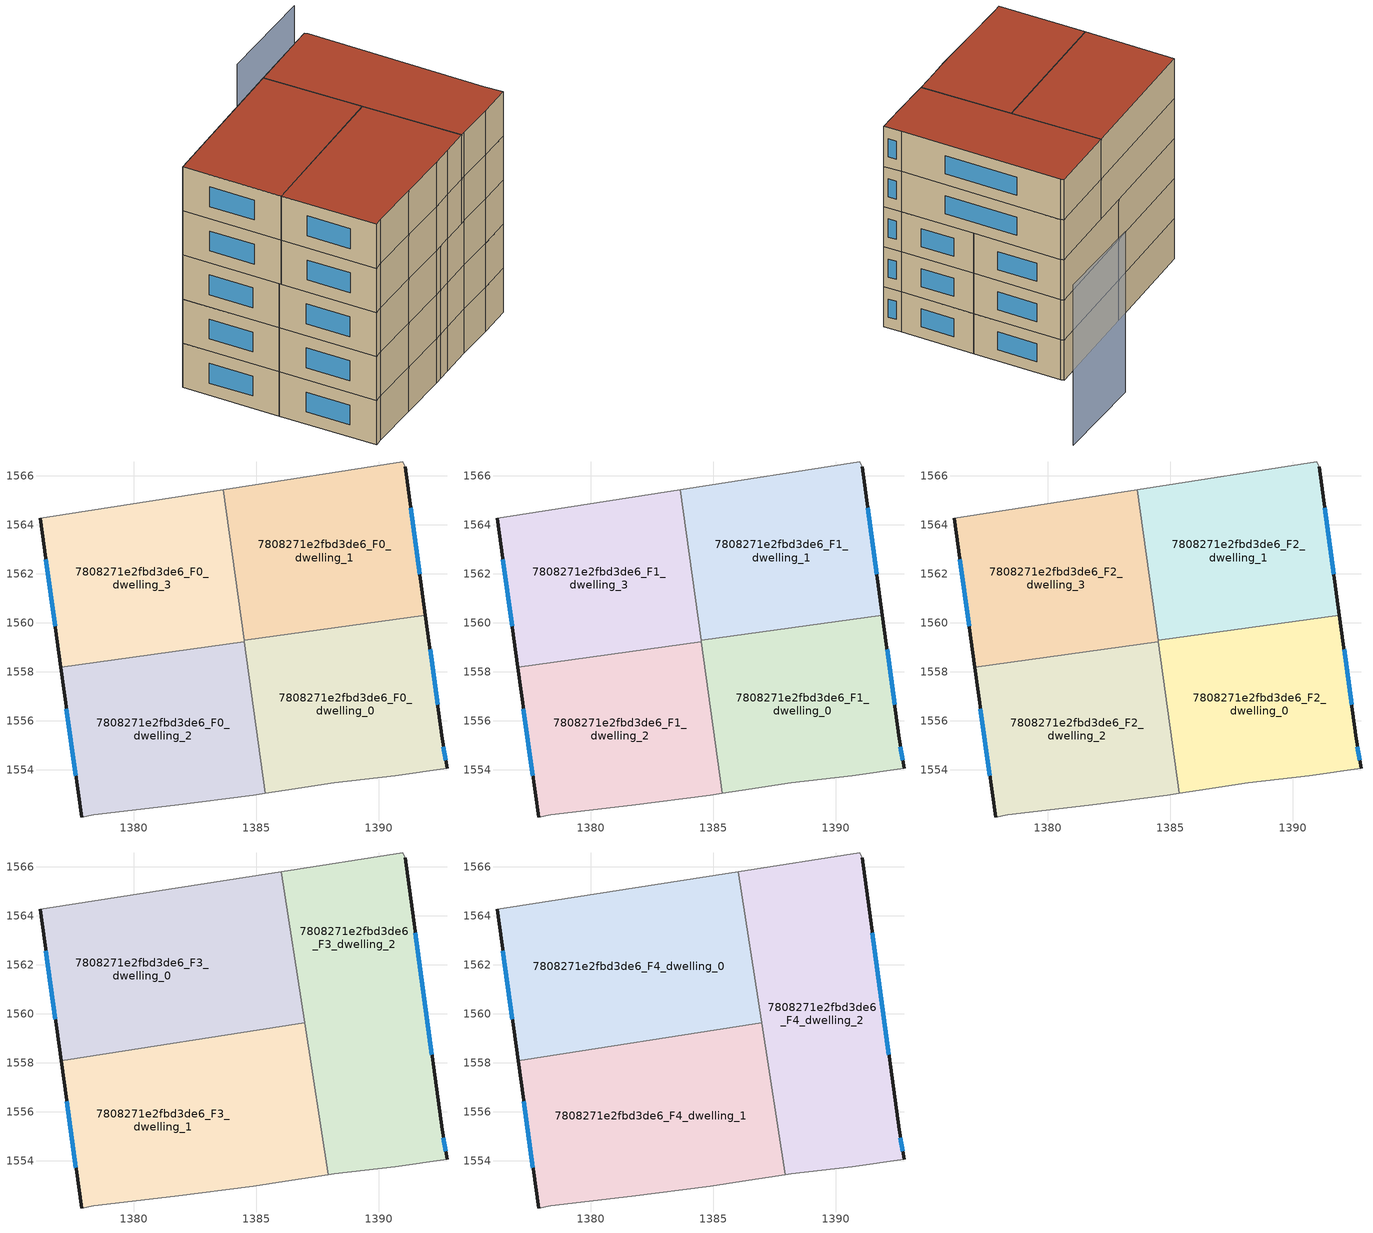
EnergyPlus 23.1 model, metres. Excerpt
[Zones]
7808271e2fbd3de6_F0_dwelling_0
 floor ground (EU_floor_Construction): 1391.91,1560.31 1392.59,1555.27 1392.79,1554.07 1390.68,1553.77 1388.18,1553.47 1386.18,1553.17 1385.38,1553.04 1384.51,1559.28 z0
 wall outside (EU_wall_Construction): 1392.79,1554.07 1392.59,1555.27 1391.91,1560.31 z0:3
 wall adiabatic (EU_wall_Construction): 1385.38,1553.04 1386.18,1553.17 1388.18,1553.47 1390.68,1553.77 1392.79,1554.07 z0:3
 wall to 7808271e2fbd3de6_F0_dwelling_1 (EU_wall_Construction): 1391.91,1560.31 1384.51,1559.28 z0:3
 wall to 7808271e2fbd3de6_F0_dwelling_2 (EU_wall_Construction): 1384.51,1559.23 1385.38,1553.04 z0:3
 wall to 7808271e2fbd3de6_F0_dwelling_3 (EU_wall_Construction): 1384.51,1559.28 1384.51,1559.23 z0:3
 window (EU_Window_Construction): 1392.4,1556.66 1392.09,1558.92 / 1392.73,1554.4 1392.64,1554.94 z0.83:2.17
7808271e2fbd3de6_F0_dwelling_1
 floor ground (EU_floor_Construction): 1391.09,1566.38 1391.91,1560.31 1384.51,1559.28 1383.65,1565.44 1390.99,1566.58 z0
 wall outside (EU_wall_Construction): 1391.91,1560.31 1391.09,1566.38 z0:3
 wall adiabatic (EU_wall_Construction): 1391.09,1566.38 1390.99,1566.58 1383.65,1565.44 z0:3
 wall to 7808271e2fbd3de6_F0_dwelling_3 (EU_wall_Construction): 1383.65,1565.44 1384.51,1559.28 z0:3
 window (EU_Window_Construction): 1391.68,1561.98 1391.31,1564.71 z0.83:2.17
7808271e2fbd3de6_F0_dwelling_2
 floor ground (EU_floor_Construction): 1384.52,1559.23 1385.38,1553.04 1384.88,1552.97 1381.68,1552.57 1378.38,1552.17 1377.88,1552.07 1377.02,1558.19 z0
 wall outside (EU_wall_Construction): 1377.02,1558.19 1377.88,1552.07 z0:3
 wall to 7808271e2fbd3de6_F0_dwelling_3 (EU_wall_Construction): 1384.52,1559.23 1377.02,1558.19 z0:3
 wall adiabatic (EU_wall_Construction): 1377.88,1552.07 1378.38,1552.17 1381.68,1552.57 1384.88,1552.97 1385.38,1553.04 z0:3
 window (EU_Window_Construction): 1377.26,1556.51 1377.64,1553.76 z0.83:2.17
7808271e2fbd3de6_F0_dwelling_3
 floor ground (EU_floor_Construction): 1383.65,1565.44 1384.52,1559.23 1377.02,1558.19 1376.18,1564.28 z0
 wall outside (EU_wall_Construction): 1376.18,1564.28 1377.02,1558.19 z0:3
 wall adiabatic (EU_wall_Construction): 1383.65,1565.44 1376.18,1564.28 z0:3
 window (EU_Window_Construction): 1376.41,1562.6 1376.79,1559.87 z0.83:2.17
7808271e2fbd3de6_F1_dwelling_0
 floor to 7808271e2fbd3de6_F0_dwelling_0 (EU_floor_Construction): 1391.91,1560.31 1392.59,1555.27 1392.79,1554.07 1390.68,1553.77 1388.18,1553.47 1386.18,1553.17 1385.38,1553.04 1384.51,1559.28 z3
 wall outside (EU_wall_Construction): 1392.79,1554.07 1392.59,1555.27 1391.91,1560.31 z3:6
 wall adiabatic (EU_wall_Construction): 1385.38,1553.04 1386.18,1553.17 1388.18,1553.47 1390.68,1553.77 1392.79,1554.07 z3:6
 wall to 7808271e2fbd3de6_F1_dwelling_1 (EU_wall_Construction): 1391.91,1560.31 1384.51,1559.28 z3:6
 wall to 7808271e2fbd3de6_F1_dwelling_2 (EU_wall_Construction): 1384.51,1559.23 1385.38,1553.04 z3:6
 wall to 7808271e2fbd3de6_F1_dwelling_3 (EU_wall_Construction): 1384.51,1559.28 1384.51,1559.23 z3:6
 window (EU_Window_Construction): 1392.4,1556.66 1392.09,1558.92 / 1392.73,1554.4 1392.64,1554.94 z3.83:5.17
7808271e2fbd3de6_F1_dwelling_1
 floor to 7808271e2fbd3de6_F0_dwelling_1 (EU_floor_Construction): 1391.09,1566.38 1391.91,1560.31 1384.51,1559.28 1383.65,1565.44 1390.99,1566.58 z3
 wall outside (EU_wall_Construction): 1391.91,1560.31 1391.09,1566.38 z3:6
 wall adiabatic (EU_wall_Construction): 1391.09,1566.38 1390.99,1566.58 1383.65,1565.44 z3:6
 wall to 7808271e2fbd3de6_F1_dwelling_3 (EU_wall_Construction): 1383.65,1565.44 1384.51,1559.28 z3:6
 window (EU_Window_Construction): 1391.68,1561.98 1391.31,1564.71 z3.83:5.17
7808271e2fbd3de6_F1_dwelling_2
 floor to 7808271e2fbd3de6_F0_dwelling_2 (EU_floor_Construction): 1384.52,1559.23 1385.38,1553.04 1384.88,1552.97 1381.68,1552.57 1378.38,1552.17 1377.88,1552.07 1377.02,1558.19 z3
 wall outside (EU_wall_Construction): 1377.02,1558.19 1377.88,1552.07 z3:6
 wall to 7808271e2fbd3de6_F1_dwelling_3 (EU_wall_Construction): 1384.52,1559.23 1377.02,1558.19 z3:6
 wall adiabatic (EU_wall_Construction): 1377.88,1552.07 1378.38,1552.17 1381.68,1552.57 1384.88,1552.97 1385.38,1553.04 z3:6
 window (EU_Window_Construction): 1377.26,1556.51 1377.64,1553.76 z3.83:5.17
7808271e2fbd3de6_F1_dwelling_3
 floor to 7808271e2fbd3de6_F0_dwelling_3 (EU_floor_Construction): 1383.65,1565.44 1384.52,1559.23 1377.02,1558.19 1376.18,1564.28 z3
 wall outside (EU_wall_Construction): 1376.18,1564.28 1377.02,1558.19 z3:6
 wall adiabatic (EU_wall_Construction): 1383.65,1565.44 1376.18,1564.28 z3:6
 window (EU_Window_Construction): 1376.41,1562.6 1376.79,1559.87 z3.83:5.17
7808271e2fbd3de6_F2_dwelling_0
 floor to 7808271e2fbd3de6_F1_dwelling_0 (EU_floor_Construction): 1391.91,1560.31 1392.59,1555.27 1392.79,1554.07 1390.68,1553.77 1388.18,1553.47 1386.18,1553.17 1385.38,1553.04 1384.51,1559.28 z6
 wall outside (EU_wall_Construction): 1392.79,1554.07 1392.59,1555.27 1391.91,1560.31 z6:9
 wall adiabatic (EU_wall_Construction): 1385.38,1553.04 1386.18,1553.17 1388.18,1553.47 1390.68,1553.77 1392.79,1554.07 z6:9
 wall to 7808271e2fbd3de6_F2_dwelling_1 (EU_wall_Construction): 1391.91,1560.31 1384.51,1559.28 z6:9
 wall to 7808271e2fbd3de6_F2_dwelling_2 (EU_wall_Construction): 1384.51,1559.23 1385.38,1553.04 z6:9
 wall to 7808271e2fbd3de6_F2_dwelling_3 (EU_wall_Construction): 1384.51,1559.28 1384.51,1559.23 z6:9
 window (EU_Window_Construction): 1392.4,1556.66 1392.09,1558.92 / 1392.73,1554.4 1392.64,1554.94 z6.83:8.17
7808271e2fbd3de6_F2_dwelling_1
 floor to 7808271e2fbd3de6_F1_dwelling_1 (EU_floor_Construction): 1391.09,1566.38 1391.91,1560.31 1384.51,1559.28 1383.65,1565.44 1390.99,1566.58 z6
 wall outside (EU_wall_Construction): 1391.91,1560.31 1391.09,1566.38 z6:9
 wall adiabatic (EU_wall_Construction): 1391.09,1566.38 1390.99,1566.58 1383.65,1565.44 z6:9
 wall to 7808271e2fbd3de6_F2_dwelling_3 (EU_wall_Construction): 1383.65,1565.44 1384.51,1559.28 z6:9
 window (EU_Window_Construction): 1391.68,1561.98 1391.31,1564.71 z6.83:8.17
7808271e2fbd3de6_F2_dwelling_2
 floor to 7808271e2fbd3de6_F1_dwelling_2 (EU_floor_Construction): 1384.52,1559.23 1385.38,1553.04 1384.88,1552.97 1381.68,1552.57 1378.38,1552.17 1377.88,1552.07 1377.02,1558.19 z6
 wall outside (EU_wall_Construction): 1377.02,1558.19 1377.88,1552.07 z6:9
 wall to 7808271e2fbd3de6_F2_dwelling_3 (EU_wall_Construction): 1384.52,1559.23 1377.02,1558.19 z6:9
 wall adiabatic (EU_wall_Construction): 1377.88,1552.07 1378.38,1552.17 1381.68,1552.57 1384.88,1552.97 1385.38,1553.04 z6:9
 window (EU_Window_Construction): 1377.26,1556.51 1377.64,1553.76 z6.83:8.17
7808271e2fbd3de6_F2_dwelling_3
 floor to 7808271e2fbd3de6_F1_dwelling_3 (EU_floor_Construction): 1383.65,1565.44 1384.52,1559.23 1377.02,1558.19 1376.18,1564.28 z6
 wall outside (EU_wall_Construction): 1376.18,1564.28 1377.02,1558.19 z6:9
 wall adiabatic (EU_wall_Construction): 1383.65,1565.44 1376.18,1564.28 z6:9
 window (EU_Window_Construction): 1376.41,1562.6 1376.79,1559.87 z6.83:8.17
7808271e2fbd3de6_F3_dwelling_0
 floor to 7808271e2fbd3de6_F2_dwelling_3 (EU_floor_Construction): 1383.65,1565.44 1384.51,1559.25 1383.55,1559.1 1377.02,1558.19 1376.18,1564.28 z9
 floor to 7808271e2fbd3de6_F2_dwelling_2 (EU_floor_Construction): 1383.55,1559.1 1377.04,1558.09 1377.02,1558.19 z9
 floor to 7808271e2fbd3de6_F2_dwelling_1 (EU_floor_Construction): 1386.03,1565.81 1386.98,1559.63 1386.75,1559.6 1384.51,1559.28 1383.65,1565.44 z9
 floor to 7808271e2fbd3de6_F2_dwelling_0 (EU_floor_Construction): 1386.75,1559.6 1384.51,1559.25 1384.51,1559.28 z9
 wall outside (EU_wall_Construction): 1376.18,1564.28 1377.04,1558.09 z9:12
 wall to 7808271e2fbd3de6_F3_dwelling_1 (EU_wall_Construction): 1377.04,1558.09 1386.98,1559.63 z9:12
 wall adiabatic (EU_wall_Construction): 1386.03,1565.81 1376.18,1564.28 z9:12
 wall to 7808271e2fbd3de6_F3_dwelling_2 (EU_wall_Construction): 1386.98,1559.63 1386.03,1565.81 z9:12
 window (EU_Window_Construction): 1376.41,1562.58 1376.8,1559.79 z9.83:11.17
7808271e2fbd3de6_F3_dwelling_1
 floor to 7808271e2fbd3de6_F2_dwelling_2 (EU_floor_Construction): 1384.52,1559.23 1385.38,1553.05 1384.88,1552.97 1381.68,1552.57 1378.38,1552.17 1377.88,1552.07 1377.04,1558.09 1383.55,1559.1 z9
 floor to 7808271e2fbd3de6_F2_dwelling_0 (EU_floor_Construction): 1386.98,1559.63 1387.94,1553.43 1385.38,1553.05 1384.51,1559.25 1386.75,1559.6 z9
 wall outside (EU_wall_Construction): 1377.04,1558.09 1377.88,1552.07 z9:12
 wall adiabatic (EU_wall_Construction): 1377.88,1552.07 1378.38,1552.17 1381.68,1552.57 1384.88,1552.97 1386.18,1553.17 1387.94,1553.43 z9:12
 wall to 7808271e2fbd3de6_F3_dwelling_2 (EU_wall_Construction): 1387.94,1553.43 1386.98,1559.63 z9:12
 window (EU_Window_Construction): 1377.27,1556.43 1377.64,1553.73 z9.83:11.17
7808271e2fbd3de6_F3_dwelling_2
 floor to 7808271e2fbd3de6_F2_dwelling_0 (EU_floor_Construction): 1391.91,1560.31 1392.59,1555.27 1392.79,1554.07 1390.68,1553.77 1388.18,1553.47 1387.94,1553.43 1386.98,1559.63 z9
 floor to 7808271e2fbd3de6_F2_dwelling_1 (EU_floor_Construction): 1391.09,1566.38 1391.91,1560.31 1386.98,1559.63 1386.03,1565.81 1390.99,1566.58 z9
 wall outside (EU_wall_Construction): 1392.79,1554.07 1392.59,1555.27 1391.09,1566.38 z9:12
 wall adiabatic (EU_wall_Construction): 1387.94,1553.43 1388.18,1553.47 1390.68,1553.77 1392.79,1554.07 / 1391.09,1566.38 1390.99,1566.58 1386.03,1565.81 z9:12
 window (EU_Window_Construction): 1392.17,1558.33 1391.5,1563.32 / 1392.73,1554.4 1392.64,1554.94 z9.83:11.17
7808271e2fbd3de6_F4_dwelling_0
 floor to 7808271e2fbd3de6_F3_dwelling_0 (EU_floor_Construction): 1386.03,1565.81 1386.98,1559.63 1377.04,1558.09 1376.18,1564.28 z12
 wall outside (EU_wall_Construction): 1376.18,1564.28 1377.04,1558.09 z12:15
 wall to 7808271e2fbd3de6_F4_dwelling_1 (EU_wall_Construction): 1377.04,1558.09 1386.98,1559.63 z12:15
 wall adiabatic (EU_wall_Construction): 1386.03,1565.81 1376.18,1564.28 z12:15
 wall to 7808271e2fbd3de6_F4_dwelling_2 (EU_wall_Construction): 1386.98,1559.63 1386.03,1565.81 z12:15
 window (EU_Window_Construction): 1376.41,1562.58 1376.8,1559.79 z12.83:14.17
 roof outside (EU_roof_Construction): 1386.98,1559.63 1386.03,1565.81 1376.18,1564.28 1377.04,1558.09 z15
7808271e2fbd3de6_F4_dwelling_1
 floor to 7808271e2fbd3de6_F3_dwelling_1 (EU_floor_Construction): 1386.98,1559.63 1387.94,1553.43 1386.18,1553.17 1384.88,1552.97 1381.68,1552.57 1378.38,1552.17 1377.88,1552.07 1377.04,1558.09 z12
 wall outside (EU_wall_Construction): 1377.04,1558.09 1377.88,1552.07 z12:15
 wall adiabatic (EU_wall_Construction): 1377.88,1552.07 1378.38,1552.17 1381.68,1552.57 1384.88,1552.97 1386.18,1553.17 1387.94,1553.43 z12:15
 wall to 7808271e2fbd3de6_F4_dwelling_2 (EU_wall_Construction): 1387.94,1553.43 1386.98,1559.63 z12:15
 window (EU_Window_Construction): 1377.27,1556.43 1377.64,1553.73 z12.83:14.17
 roof outside (EU_roof_Construction): 1387.94,1553.43 1386.98,1559.63 1377.04,1558.09 1377.88,1552.07 1378.38,1552.17 1381.68,1552.57 1384.88,1552.97 1386.18,1553.17 z15
7808271e2fbd3de6_F4_dwelling_2
 floor to 7808271e2fbd3de6_F3_dwelling_2 (EU_floor_Construction): 1391.09,1566.38 1392.59,1555.27 1392.79,1554.07 1390.68,1553.77 1388.18,1553.47 1387.94,1553.43 1386.03,1565.81 1390.99,1566.58 z12
 wall outside (EU_wall_Construction): 1392.79,1554.07 1392.59,1555.27 1391.09,1566.38 z12:15
 wall adiabatic (EU_wall_Construction): 1387.94,1553.43 1388.18,1553.47 1390.68,1553.77 1392.79,1554.07 / 1391.09,1566.38 1390.99,1566.58 1386.03,1565.81 z12:15
 window (EU_Window_Construction): 1392.17,1558.33 1391.5,1563.32 / 1392.73,1554.4 1392.64,1554.94 z12.83:14.17
 roof outside (EU_roof_Construction): 1392.79,1554.07 1392.59,1555.27 1391.09,1566.38 1390.99,1566.58 1386.03,1565.81 1387.94,1553.43 1388.18,1553.47 1390.68,1553.77 z15
shading: 1396.44,1571.2 1389.84,1570.4 z0:12
[Building]
EU S2 Campaign: North Axis=0; Terrain=City; Solar Distribution=FullExterior
[Site:Location]
Lyon-Bron: Latitude=45.75; Longitude=5; Time Zone=1; Elevation=198
[SizingPeriod:WeatherFileDays]
AnnualSizingPeriod: Begin Month=1; Begin Day of Month=1; End Month=12; End Day of Month=31; Day of Week for Start Day=Monday; Use Weather File Daylight Saving Period=No; Use Weather File Rain and Snow Indicators=No
[MATERIAL]
EU_InternalMass_Material: Roughness=MediumRough; Thickness=0.1; Conductivity=1; Density=1800; Specific Heat=900; Thermal Absorptance=0.9; Solar Absorptance=0.7; Visible Absorptance=0.7
[MATERIAL:NOMASS] Roughness=MediumRough; Thermal Absorptance=0.9; Solar Absorptance=0.7; Visible Absorptance=0.7
Name | Thermal Resistance
EU_wall_NoMass | 0.87146
EU_roof_NoMass | 0.842276
EU_floor_NoMass | 0.496999
[WINDOWMATERIAL:SIMPLEGLAZINGSYSTEM]
EU_Window_SimpleGlazing: UFactor=2.2525; Solar Heat Gain Coefficient=0.76; Visible Transmittance=0.76
[CONSTRUCTION]
EU_wall_Construction: EU_wall_NoMass
EU_roof_Construction: EU_roof_NoMass
EU_floor_Construction: EU_floor_NoMass
EU_Window_Construction: EU_Window_SimpleGlazing
EU_InternalMass_Construction: EU_InternalMass_Material
[ZONE] Type=1; Multiplier=1; Ceiling Height=autocalculate; Floor Area=autocalculate; Part of Total Floor Area=Yes
Name | Volume
7808271e2fbd3de6_F0_dwelling_0; 7808271e2fbd3de6_F1_dwelling_0; 7808271e2fbd3de6_F2_dwelling_0; 7808271e2fbd3de6_F0_dwelling_3; 7808271e2fbd3de6_F1_dwelling_3; 7808271e2fbd3de6_F2_dwelling_3 | 140.819
7808271e2fbd3de6_F3_dwelling_0; 7808271e2fbd3de6_F4_dwelling_0 | 187.76
7808271e2fbd3de6_F0_dwelling_1; 7808271e2fbd3de6_F1_dwelling_1; 7808271e2fbd3de6_F2_dwelling_1 | 140.804
7808271e2fbd3de6_F3_dwelling_1; 7808271e2fbd3de6_F4_dwelling_1 | 187.745
7808271e2fbd3de6_F0_dwelling_2; 7808271e2fbd3de6_F1_dwelling_2; 7808271e2fbd3de6_F2_dwelling_2 | 140.825
7808271e2fbd3de6_F3_dwelling_2; 7808271e2fbd3de6_F4_dwelling_2 | 187.761
[INTERNALMASS] Construction=EU_InternalMass_Construction
Name | Zone or ZoneList | Surface Area
7808271e2fbd3de6_F0_dwelling_0_EU_InternalMass | 7808271e2fbd3de6_F0_dwelling_0 | 46.9395
7808271e2fbd3de6_F0_dwelling_1_EU_InternalMass | 7808271e2fbd3de6_F0_dwelling_1 | 46.9348
7808271e2fbd3de6_F0_dwelling_2_EU_InternalMass | 7808271e2fbd3de6_F0_dwelling_2 | 46.9415
7808271e2fbd3de6_F0_dwelling_3_EU_InternalMass | 7808271e2fbd3de6_F0_dwelling_3 | 46.9394
7808271e2fbd3de6_F1_dwelling_0_EU_InternalMass | 7808271e2fbd3de6_F1_dwelling_0 | 46.9395
7808271e2fbd3de6_F1_dwelling_1_EU_InternalMass | 7808271e2fbd3de6_F1_dwelling_1 | 46.9348
7808271e2fbd3de6_F1_dwelling_2_EU_InternalMass | 7808271e2fbd3de6_F1_dwelling_2 | 46.9415
7808271e2fbd3de6_F1_dwelling_3_EU_InternalMass | 7808271e2fbd3de6_F1_dwelling_3 | 46.9394
7808271e2fbd3de6_F2_dwelling_0_EU_InternalMass | 7808271e2fbd3de6_F2_dwelling_0 | 46.9395
7808271e2fbd3de6_F2_dwelling_1_EU_InternalMass | 7808271e2fbd3de6_F2_dwelling_1 | 46.9348
7808271e2fbd3de6_F2_dwelling_2_EU_InternalMass | 7808271e2fbd3de6_F2_dwelling_2 | 46.9415
7808271e2fbd3de6_F2_dwelling_3_EU_InternalMass | 7808271e2fbd3de6_F2_dwelling_3 | 46.9394
7808271e2fbd3de6_F3_dwelling_0_EU_InternalMass | 7808271e2fbd3de6_F3_dwelling_0 | 62.5882
7808271e2fbd3de6_F3_dwelling_1_EU_InternalMass | 7808271e2fbd3de6_F3_dwelling_1 | 62.5816
7808271e2fbd3de6_F3_dwelling_2_EU_InternalMass | 7808271e2fbd3de6_F3_dwelling_2 | 62.5871
7808271e2fbd3de6_F4_dwelling_0_EU_InternalMass | 7808271e2fbd3de6_F4_dwelling_0 | 62.5882
7808271e2fbd3de6_F4_dwelling_1_EU_InternalMass | 7808271e2fbd3de6_F4_dwelling_1 | 62.5816
7808271e2fbd3de6_F4_dwelling_2_EU_InternalMass | 7808271e2fbd3de6_F4_dwelling_2 | 62.5871
[OTHEREQUIPMENT] Fuel Type=Electricity; Design Level Calculation Method=Watts/Area; Power per Zone Floor Area=1; Fraction Latent=0; Fraction Radiant=0; Fraction Lost=0; Carbon Dioxide Generation Rate=0; EndUse Subcategory=EU_Step8_InternalGains
Name | Zone or ZoneList or Space or SpaceList | Schedule
EU_Step8_InternalGain_7808271e2fbd3de6_F0_dwelling_0_f000 | 7808271e2fbd3de6_F0_dwelling_0 | EU_Step8_GainSchedule_7808271e2fbd3de6_F0_dwelling_0_f000
EU_Step8_InternalGain_7808271e2fbd3de6_F0_dwelling_1_f000 | 7808271e2fbd3de6_F0_dwelling_1 | EU_Step8_GainSchedule_7808271e2fbd3de6_F0_dwelling_1_f000
EU_Step8_InternalGain_7808271e2fbd3de6_F0_dwelling_2_f000 | 7808271e2fbd3de6_F0_dwelling_2 | EU_Step8_GainSchedule_7808271e2fbd3de6_F0_dwelling_2_f000
EU_Step8_InternalGain_7808271e2fbd3de6_F0_dwelling_3_f000 | 7808271e2fbd3de6_F0_dwelling_3 | EU_Step8_GainSchedule_7808271e2fbd3de6_F0_dwelling_3_f000
EU_Step8_InternalGain_7808271e2fbd3de6_F1_dwelling_0_f000 | 7808271e2fbd3de6_F1_dwelling_0 | EU_Step8_GainSchedule_7808271e2fbd3de6_F1_dwelling_0_f000
EU_Step8_InternalGain_7808271e2fbd3de6_F1_dwelling_1_f000 | 7808271e2fbd3de6_F1_dwelling_1 | EU_Step8_GainSchedule_7808271e2fbd3de6_F1_dwelling_1_f000
EU_Step8_InternalGain_7808271e2fbd3de6_F1_dwelling_2_f000 | 7808271e2fbd3de6_F1_dwelling_2 | EU_Step8_GainSchedule_7808271e2fbd3de6_F1_dwelling_2_f000
EU_Step8_InternalGain_7808271e2fbd3de6_F1_dwelling_3_f000 | 7808271e2fbd3de6_F1_dwelling_3 | EU_Step8_GainSchedule_7808271e2fbd3de6_F1_dwelling_3_f000
EU_Step8_InternalGain_7808271e2fbd3de6_F2_dwelling_0_f000 | 7808271e2fbd3de6_F2_dwelling_0 | EU_Step8_GainSchedule_7808271e2fbd3de6_F2_dwelling_0_f000
EU_Step8_InternalGain_7808271e2fbd3de6_F2_dwelling_1_f000 | 7808271e2fbd3de6_F2_dwelling_1 | EU_Step8_GainSchedule_7808271e2fbd3de6_F2_dwelling_1_f000
EU_Step8_InternalGain_7808271e2fbd3de6_F2_dwelling_2_f000 | 7808271e2fbd3de6_F2_dwelling_2 | EU_Step8_GainSchedule_7808271e2fbd3de6_F2_dwelling_2_f000
EU_Step8_InternalGain_7808271e2fbd3de6_F2_dwelling_3_f000 | 7808271e2fbd3de6_F2_dwelling_3 | EU_Step8_GainSchedule_7808271e2fbd3de6_F2_dwelling_3_f000
EU_Step8_InternalGain_7808271e2fbd3de6_F3_dwelling_0_f000 | 7808271e2fbd3de6_F3_dwelling_0 | EU_Step8_GainSchedule_7808271e2fbd3de6_F3_dwelling_0_f000
EU_Step8_InternalGain_7808271e2fbd3de6_F3_dwelling_1_f000 | 7808271e2fbd3de6_F3_dwelling_1 | EU_Step8_GainSchedule_7808271e2fbd3de6_F3_dwelling_1_f000
EU_Step8_InternalGain_7808271e2fbd3de6_F3_dwelling_2_f000 | 7808271e2fbd3de6_F3_dwelling_2 | EU_Step8_GainSchedule_7808271e2fbd3de6_F3_dwelling_2_f000
EU_Step8_InternalGain_7808271e2fbd3de6_F4_dwelling_0_f000 | 7808271e2fbd3de6_F4_dwelling_0 | EU_Step8_GainSchedule_7808271e2fbd3de6_F4_dwelling_0_f000
EU_Step8_InternalGain_7808271e2fbd3de6_F4_dwelling_1_f000 | 7808271e2fbd3de6_F4_dwelling_1 | EU_Step8_GainSchedule_7808271e2fbd3de6_F4_dwelling_1_f000
EU_Step8_InternalGain_7808271e2fbd3de6_F4_dwelling_2_f000 | 7808271e2fbd3de6_F4_dwelling_2 | EU_Step8_GainSchedule_7808271e2fbd3de6_F4_dwelling_2_f000
[ZONEVENTILATION:DESIGNFLOWRATE] Schedule=EU_AlwaysOn; Design Flow Rate Calculation Method=AirChanges/Hour; Air Changes per Hour=0.425; Ventilation Type=Natural; Fan Pressure Rise=0; Fan Total Efficiency=1; Constant Term Coefficient=1; Temperature Term Coefficient=0; Velocity Term Coefficient=0; Velocity Squared Term Coefficient=0; Minimum Indoor Temperature=-100; Maximum Indoor Temperature=100; Delta Temperature=-100; Minimum Outdoor Temperature=-100; Maximum Outdoor Temperature=100; Maximum Wind Speed=40
Name | Zone or ZoneList or Space or SpaceList
EU_ConstantAir_7808271e2fbd3de6_F0_dwelling_0 | 7808271e2fbd3de6_F0_dwelling_0
EU_ConstantAir_7808271e2fbd3de6_F0_dwelling_1 | 7808271e2fbd3de6_F0_dwelling_1
EU_ConstantAir_7808271e2fbd3de6_F0_dwelling_2 | 7808271e2fbd3de6_F0_dwelling_2
EU_ConstantAir_7808271e2fbd3de6_F0_dwelling_3 | 7808271e2fbd3de6_F0_dwelling_3
EU_ConstantAir_7808271e2fbd3de6_F1_dwelling_0 | 7808271e2fbd3de6_F1_dwelling_0
EU_ConstantAir_7808271e2fbd3de6_F1_dwelling_1 | 7808271e2fbd3de6_F1_dwelling_1
EU_ConstantAir_7808271e2fbd3de6_F1_dwelling_2 | 7808271e2fbd3de6_F1_dwelling_2
EU_ConstantAir_7808271e2fbd3de6_F1_dwelling_3 | 7808271e2fbd3de6_F1_dwelling_3
EU_ConstantAir_7808271e2fbd3de6_F2_dwelling_0 | 7808271e2fbd3de6_F2_dwelling_0
EU_ConstantAir_7808271e2fbd3de6_F2_dwelling_1 | 7808271e2fbd3de6_F2_dwelling_1
EU_ConstantAir_7808271e2fbd3de6_F2_dwelling_2 | 7808271e2fbd3de6_F2_dwelling_2
EU_ConstantAir_7808271e2fbd3de6_F2_dwelling_3 | 7808271e2fbd3de6_F2_dwelling_3
EU_ConstantAir_7808271e2fbd3de6_F3_dwelling_0 | 7808271e2fbd3de6_F3_dwelling_0
EU_ConstantAir_7808271e2fbd3de6_F3_dwelling_1 | 7808271e2fbd3de6_F3_dwelling_1
EU_ConstantAir_7808271e2fbd3de6_F3_dwelling_2 | 7808271e2fbd3de6_F3_dwelling_2
EU_ConstantAir_7808271e2fbd3de6_F4_dwelling_0 | 7808271e2fbd3de6_F4_dwelling_0
EU_ConstantAir_7808271e2fbd3de6_F4_dwelling_1 | 7808271e2fbd3de6_F4_dwelling_1
EU_ConstantAir_7808271e2fbd3de6_F4_dwelling_2 | 7808271e2fbd3de6_F4_dwelling_2
[HVACTEMPLATE:THERMOSTAT] Constant Heating Setpoint=20; Constant Cooling Setpoint=50
EU_HeatOnly_7808271e2fbd3de6_F0_dwelling_0; EU_HeatOnly_7808271e2fbd3de6_F0_dwelling_1; EU_HeatOnly_7808271e2fbd3de6_F0_dwelling_2; EU_HeatOnly_7808271e2fbd3de6_F0_dwelling_3; EU_HeatOnly_7808271e2fbd3de6_F1_dwelling_0; EU_HeatOnly_7808271e2fbd3de6_F1_dwelling_1; EU_HeatOnly_7808271e2fbd3de6_F1_dwelling_2; EU_HeatOnly_7808271e2fbd3de6_F1_dwelling_3; EU_HeatOnly_7808271e2fbd3de6_F2_dwelling_0; EU_HeatOnly_7808271e2fbd3de6_F2_dwelling_1; EU_HeatOnly_7808271e2fbd3de6_F2_dwelling_2; EU_HeatOnly_7808271e2fbd3de6_F2_dwelling_3; EU_HeatOnly_7808271e2fbd3de6_F3_dwelling_0; EU_HeatOnly_7808271e2fbd3de6_F3_dwelling_1; EU_HeatOnly_7808271e2fbd3de6_F3_dwelling_2; EU_HeatOnly_7808271e2fbd3de6_F4_dwelling_0; EU_HeatOnly_7808271e2fbd3de6_F4_dwelling_1; EU_HeatOnly_7808271e2fbd3de6_F4_dwelling_2
[HVACTEMPLATE:ZONE:IDEALLOADSAIRSYSTEM] System Availability Schedule=EU_AlwaysOn; Maximum Heating Supply Air Temperature=50; Minimum Cooling Supply Air Temperature=13; Maximum Heating Supply Air Humidity Ratio=0.0156; Minimum Cooling Supply Air Humidity Ratio=0.0077; Heating Limit=NoLimit; Cooling Limit=NoLimit; Heating Availability Schedule=EU_AlwaysOn; Cooling Availability Schedule=EU_CoolingOff; Dehumidification Control Type=ConstantSensibleHeatRatio; Cooling Sensible Heat Ratio=0.7; Dehumidification Setpoint=60; Humidification Control Type=None; Humidification Setpoint=30; Outdoor Air Method=None; Outdoor Air Flow Rate per Person=0.00944; Outdoor Air Flow Rate per Zone Floor Area=0; Outdoor Air Flow Rate per Zone=0; Demand Controlled Ventilation Type=None; Outdoor Air Economizer Type=NoEconomizer; Heat Recovery Type=None; Sensible Heat Recovery Effectiveness=0.7; Latent Heat Recovery Effectiveness=0.65
Name | Template Thermostat
7808271e2fbd3de6_F0_dwelling_0 | EU_HeatOnly_7808271e2fbd3de6_F0_dwelling_0
7808271e2fbd3de6_F0_dwelling_1 | EU_HeatOnly_7808271e2fbd3de6_F0_dwelling_1
7808271e2fbd3de6_F0_dwelling_2 | EU_HeatOnly_7808271e2fbd3de6_F0_dwelling_2
7808271e2fbd3de6_F0_dwelling_3 | EU_HeatOnly_7808271e2fbd3de6_F0_dwelling_3
7808271e2fbd3de6_F1_dwelling_0 | EU_HeatOnly_7808271e2fbd3de6_F1_dwelling_0
7808271e2fbd3de6_F1_dwelling_1 | EU_HeatOnly_7808271e2fbd3de6_F1_dwelling_1
7808271e2fbd3de6_F1_dwelling_2 | EU_HeatOnly_7808271e2fbd3de6_F1_dwelling_2
7808271e2fbd3de6_F1_dwelling_3 | EU_HeatOnly_7808271e2fbd3de6_F1_dwelling_3
7808271e2fbd3de6_F2_dwelling_0 | EU_HeatOnly_7808271e2fbd3de6_F2_dwelling_0
7808271e2fbd3de6_F2_dwelling_1 | EU_HeatOnly_7808271e2fbd3de6_F2_dwelling_1
7808271e2fbd3de6_F2_dwelling_2 | EU_HeatOnly_7808271e2fbd3de6_F2_dwelling_2
7808271e2fbd3de6_F2_dwelling_3 | EU_HeatOnly_7808271e2fbd3de6_F2_dwelling_3
7808271e2fbd3de6_F3_dwelling_0 | EU_HeatOnly_7808271e2fbd3de6_F3_dwelling_0
7808271e2fbd3de6_F3_dwelling_1 | EU_HeatOnly_7808271e2fbd3de6_F3_dwelling_1
7808271e2fbd3de6_F3_dwelling_2 | EU_HeatOnly_7808271e2fbd3de6_F3_dwelling_2
7808271e2fbd3de6_F4_dwelling_0 | EU_HeatOnly_7808271e2fbd3de6_F4_dwelling_0
7808271e2fbd3de6_F4_dwelling_1 | EU_HeatOnly_7808271e2fbd3de6_F4_dwelling_1
7808271e2fbd3de6_F4_dwelling_2 | EU_HeatOnly_7808271e2fbd3de6_F4_dwelling_2
[SIZING:ZONE] Zone Cooling Design Supply Air Temperature Input Method=SupplyAirTemperature; Zone Cooling Design Supply Air Temperature=13; Zone Heating Design Supply Air Temperature Input Method=SupplyAirTemperature; Zone Heating Design Supply Air Temperature=50; Zone Cooling Design Supply Air Humidity Ratio=0.008; Zone Heating Design Supply Air Humidity Ratio=0.008; Cooling Design Air Flow Method=DesignDay; Cooling Design Air Flow Rate=0; Cooling Minimum Air Flow per Zone Floor Area=0.000762; Cooling Minimum Air Flow=0; Cooling Minimum Air Flow Fraction=0.2; Heating Design Air Flow Method=DesignDay; Heating Design Air Flow Rate=0; Heating Maximum Air Flow per Zone Floor Area=0.002032; Heating Maximum Air Flow=0.141576; Heating Maximum Air Flow Fraction=0.3; Account for Dedicated Outdoor Air System=No; Dedicated Outdoor Air System Control Strategy=NeutralSupplyAir; Dedicated Outdoor Air Low Setpoint Temperature for Design=autosize; Dedicated Outdoor Air High Setpoint Temperature for Design=autosize; Zone Load Sizing Method=Sensible Load Only No Latent Load; Zone Latent Cooling Design Supply Air Humidity Ratio Input Method=HumidityRatioDifference; Zone Cooling Design Supply Air Humidity Ratio Difference=0.005; Zone Latent Heating Design Supply Air Humidity Ratio Input Method=HumidityRatioDifference; Zone Humidification Design Supply Air Humidity Ratio Difference=0.005
7808271e2fbd3de6_F0_dwelling_0; 7808271e2fbd3de6_F0_dwelling_1; 7808271e2fbd3de6_F0_dwelling_2; 7808271e2fbd3de6_F0_dwelling_3; 7808271e2fbd3de6_F1_dwelling_0; 7808271e2fbd3de6_F1_dwelling_1; 7808271e2fbd3de6_F1_dwelling_2; 7808271e2fbd3de6_F1_dwelling_3; 7808271e2fbd3de6_F2_dwelling_0; 7808271e2fbd3de6_F2_dwelling_1; 7808271e2fbd3de6_F2_dwelling_2; 7808271e2fbd3de6_F2_dwelling_3; 7808271e2fbd3de6_F3_dwelling_0; 7808271e2fbd3de6_F3_dwelling_1; 7808271e2fbd3de6_F3_dwelling_2; 7808271e2fbd3de6_F4_dwelling_0; 7808271e2fbd3de6_F4_dwelling_1; 7808271e2fbd3de6_F4_dwelling_2
[SCHEDULE:CONSTANT]
Name | Hourly Value
EU_AlwaysOn | 1
EU_CoolingOff | 0
[SCHEDULE:FILE] Column Number=1; Rows to Skip at Top=0; Number of Hours of Data=8760; Column Separator=Comma; Interpolate to Timestep=No; Minutes per Item=60; Adjust Schedule for Daylight Savings=Yes
Name | File
EU_Step8_GainSchedule_7808271e2fbd3de6_F0_dwelling_0_f000 | ../../schedules/7808271e2fbd3de6/7808271e2fbd3de6_F0_dwelling_0_f000_gain.csv
EU_Step8_GainSchedule_7808271e2fbd3de6_F0_dwelling_1_f000 | ../../schedules/7808271e2fbd3de6/7808271e2fbd3de6_F0_dwelling_1_f000_gain.csv
EU_Step8_GainSchedule_7808271e2fbd3de6_F0_dwelling_2_f000 | ../../schedules/7808271e2fbd3de6/7808271e2fbd3de6_F0_dwelling_2_f000_gain.csv
EU_Step8_GainSchedule_7808271e2fbd3de6_F0_dwelling_3_f000 | ../../schedules/7808271e2fbd3de6/7808271e2fbd3de6_F0_dwelling_3_f000_gain.csv
EU_Step8_GainSchedule_7808271e2fbd3de6_F1_dwelling_0_f000 | ../../schedules/7808271e2fbd3de6/7808271e2fbd3de6_F1_dwelling_0_f000_gain.csv
EU_Step8_GainSchedule_7808271e2fbd3de6_F1_dwelling_1_f000 | ../../schedules/7808271e2fbd3de6/7808271e2fbd3de6_F1_dwelling_1_f000_gain.csv
EU_Step8_GainSchedule_7808271e2fbd3de6_F1_dwelling_2_f000 | ../../schedules/7808271e2fbd3de6/7808271e2fbd3de6_F1_dwelling_2_f000_gain.csv
EU_Step8_GainSchedule_7808271e2fbd3de6_F1_dwelling_3_f000 | ../../schedules/7808271e2fbd3de6/7808271e2fbd3de6_F1_dwelling_3_f000_gain.csv
EU_Step8_GainSchedule_7808271e2fbd3de6_F2_dwelling_0_f000 | ../../schedules/7808271e2fbd3de6/7808271e2fbd3de6_F2_dwelling_0_f000_gain.csv
EU_Step8_GainSchedule_7808271e2fbd3de6_F2_dwelling_1_f000 | ../../schedules/7808271e2fbd3de6/7808271e2fbd3de6_F2_dwelling_1_f000_gain.csv
EU_Step8_GainSchedule_7808271e2fbd3de6_F2_dwelling_2_f000 | ../../schedules/7808271e2fbd3de6/7808271e2fbd3de6_F2_dwelling_2_f000_gain.csv
EU_Step8_GainSchedule_7808271e2fbd3de6_F2_dwelling_3_f000 | ../../schedules/7808271e2fbd3de6/7808271e2fbd3de6_F2_dwelling_3_f000_gain.csv
EU_Step8_GainSchedule_7808271e2fbd3de6_F3_dwelling_0_f000 | ../../schedules/7808271e2fbd3de6/7808271e2fbd3de6_F3_dwelling_0_f000_gain.csv
EU_Step8_GainSchedule_7808271e2fbd3de6_F3_dwelling_1_f000 | ../../schedules/7808271e2fbd3de6/7808271e2fbd3de6_F3_dwelling_1_f000_gain.csv
EU_Step8_GainSchedule_7808271e2fbd3de6_F3_dwelling_2_f000 | ../../schedules/7808271e2fbd3de6/7808271e2fbd3de6_F3_dwelling_2_f000_gain.csv
EU_Step8_GainSchedule_7808271e2fbd3de6_F4_dwelling_0_f000 | ../../schedules/7808271e2fbd3de6/7808271e2fbd3de6_F4_dwelling_0_f000_gain.csv
EU_Step8_GainSchedule_7808271e2fbd3de6_F4_dwelling_1_f000 | ../../schedules/7808271e2fbd3de6/7808271e2fbd3de6_F4_dwelling_1_f000_gain.csv
EU_Step8_GainSchedule_7808271e2fbd3de6_F4_dwelling_2_f000 | ../../schedules/7808271e2fbd3de6/7808271e2fbd3de6_F4_dwelling_2_f000_gain.csv
